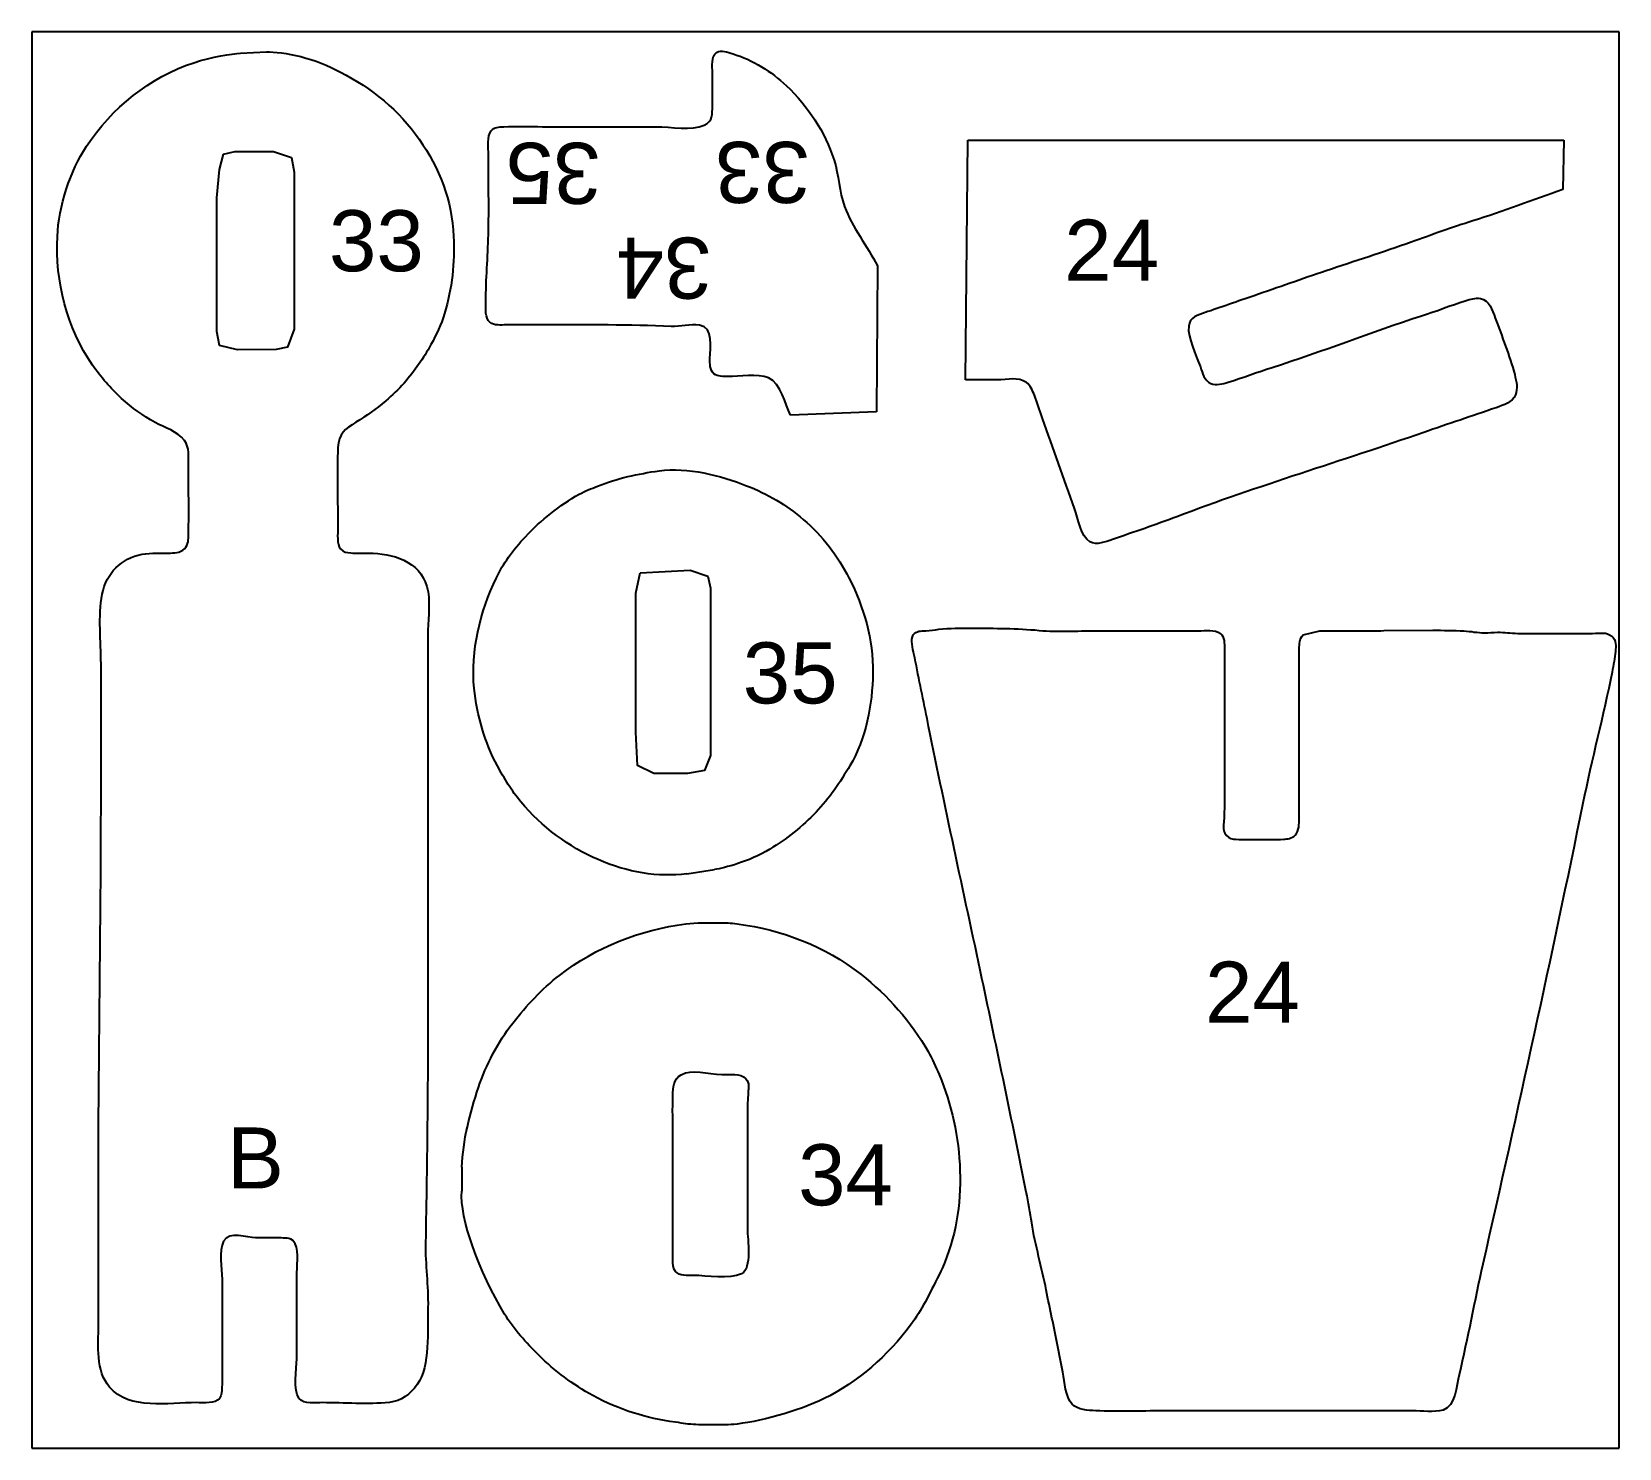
# Model space of a CAD drawing. Header units: millimetres. Extents: x 0 to 65, y 0 to 58.
import ezdxf
from ezdxf.enums import TextEntityAlignment as Align

# ---------------------------------------------------------------- set-up
doc = ezdxf.new("R2010")
doc.units = ezdxf.units.MM
doc.layers.add('Cut', color=7, linetype='Continuous', true_color=0xffffff)
doc.layers.add('Text', color=1, linetype='Continuous', true_color=0xff0000)
doc.layers.add('Stege', color=5, linetype='Continuous', lineweight=25, true_color=0x0000ff)
doc.styles.add('textstyle15', font='')
doc.styles.add('textstyle16', font='')
doc.styles.add('textstyle17', font='')
doc.styles.add('textstyle18', font='')
doc.styles.add('textstyle19', font='')
doc.styles.add('textstyle20', font='')
doc.styles.add('textstyle21', font='')
doc.styles.add('textstyle22', font='')
doc.styles.add('textstyle23', font='')
doc.styles.get('textstyle15').set_extended_font_data('Arial')
doc.styles.get('textstyle16').set_extended_font_data('Arial')
doc.styles.get('textstyle17').set_extended_font_data('Arial')
doc.styles.get('textstyle18').set_extended_font_data('Arial')
doc.styles.get('textstyle19').set_extended_font_data('Arial')
doc.styles.get('textstyle20').set_extended_font_data('Arial')
doc.styles.get('textstyle21').set_extended_font_data('Arial')
doc.styles.get('textstyle22').set_extended_font_data('Arial')
doc.styles.get('textstyle23').set_extended_font_data('Arial')

msp = doc.modelspace()

# ---------------------------------------------------------------- linework, layer by layer
at = {"layer": 'Cut'}
for p, q in [((65, 58), (0, 58)), ((0, 58), (0, 0)), ((65, 0), (65, 58)), ((38.239, 43.748), (38.325, 53.563)), ((38.325, 53.563), (62.725, 53.563)), ((62.725, 53.563), (62.695, 51.541)), ((34.635, 48.421), (34.582, 42.437)), ((34.582, 42.437), (31.065, 42.306)), ((52.063, 33.302), (52.737, 33.471)), ((0, 0), (65, 0))]:
    msp.add_line(p, q, dxfattribs=at)
for points in [[(20.912, 54.113), (25.551, 54.113)], [(2.836, 26.64), (2.836, 32.121)], [(48.837, 31.362), (48.837, 26.724)], [(51.894, 26.935), (51.894, 31.784)], [(16.224, 30.119), (16.224, 18.734)], [(29.305, 13.717), (29.305, 8.973)], [(26.248, 8.657), (26.248, 12.768)], [(2.73, 5.029), (2.73, 10.722)], [(7.79, 6.927), (7.79, 3.448)], [(10.848, 3.659), (10.848, 7.032)], [(56.532, 1.53), (54.213, 1.53), (46.307, 1.53)]]:
    msp.add_lwpolyline(points, dxfattribs=at)
for points in [[(7.854, 52.991), (8.318, 53.097), (9.899, 53.099), (10.634, 52.855), (10.742, 52.256), (10.742, 51.307), (10.742, 46.88), (10.738, 45.825), (10.477, 45.09), (10.004, 44.984), (8.423, 44.982), (7.688, 45.151), (7.58, 45.72), (7.58, 46.669), (7.58, 51.202), (7.682, 52.361)], [(24.908, 35.846), (26.953, 35.954), (27.688, 35.71), (27.794, 35.217), (27.796, 34.163), (27.796, 30.051), (27.794, 28.365), (27.552, 27.751), (26.848, 27.627), (26.11, 27.627), (25.477, 27.629), (24.802, 27.959), (24.739, 29.314), (24.739, 32.792), (24.739, 35.006)]]:
    msp.add_lwpolyline(points, close=True, dxfattribs=at)
for points in [[(28.039, 57.149), (28.24, 57.274), (28.48, 57.163), (28.713, 57.094)], [(2.241, 53.31), (3.27, 54.863), (4.837, 56.148), (6.631, 56.734)], [(6.631, 56.734), (7.358, 56.971), (8.213, 57.109), (8.553, 57.121)], [(9.606, 57.175), (10.278, 57.199), (11.675, 56.912), (12.64, 56.34)], [(27.87, 56.326), (27.87, 56.56), (27.821, 57.014), (28.039, 57.149)], [(28.713, 57.094), (29.512, 56.858), (30.294, 56.362), (30.897, 55.791)], [(12.64, 56.34), (15.193, 55.095), (17.147, 52.508), (17.274, 49.621)], [(27.869, 54.956), (27.877, 55.347), (27.869, 55.925), (27.87, 56.326)], [(30.897, 55.791), (31.788, 54.947), (32.479, 53.908), (32.851, 52.743)], [(27.538, 54.176), (27.895, 54.332), (27.864, 54.639), (27.869, 54.956)], [(18.807, 53.944), (18.938, 54.108), (19.134, 54.102), (19.332, 54.11)], [(19.332, 54.11), (19.805, 54.132), (20.423, 54.113), (20.912, 54.113)], [(25.551, 54.113), (26.185, 54.113), (27.013, 53.947), (27.538, 54.176)], [(1.048, 49.62), (1.102, 50.857), (1.568, 52.293), (2.241, 53.31)], [(18.699, 52.953), (18.699, 53.261), (18.638, 53.73), (18.807, 53.944)], [(18.697, 49.685), (18.724, 50.77), (18.699, 51.868), (18.699, 52.953)], [(32.851, 52.743), (33.049, 52.124), (33.052, 51.458), (33.281, 50.845)], [(62.695, 51.541), (61.464, 51.115), (60.251, 50.638), (59.006, 50.254)], [(33.281, 50.845), (33.599, 49.993), (34.196, 49.218), (34.635, 48.421)], [(59.006, 50.254), (58.163, 49.994), (57.309, 49.681), (56.476, 49.381)], [(2.49, 44.35), (1.417, 45.885), (0.966, 47.757), (1.048, 49.62)], [(17.274, 49.621), (17.321, 48.546), (17.211, 47.486), (16.9, 46.458)], [(18.593, 46.944), (18.591, 47.852), (18.675, 48.78), (18.697, 49.685)], [(56.476, 49.381), (55.33, 48.969), (54.155, 48.601), (52.997, 48.211)], [(52.997, 48.211), (52.01, 47.879), (51.036, 47.525), (50.045, 47.192)], [(18.762, 46.104), (18.55, 46.272), (18.594, 46.667), (18.593, 46.944)], [(50.045, 47.192), (49.413, 46.979), (48.655, 46.701), (48.043, 46.501)], [(56.897, 46.363), (57.458, 46.543), (58.139, 46.811), (58.69, 46.979)], [(58.69, 46.979), (58.919, 47.05), (59.095, 47.119), (59.316, 47.078)], [(59.316, 47.078), (59.678, 47.012), (59.803, 46.609), (59.922, 46.278)], [(16.9, 46.458), (16.763, 46.007), (16.573, 45.612), (16.346, 45.193)], [(48.043, 46.501), (47.762, 46.409), (47.408, 46.305), (47.37, 45.951)], [(50.783, 44.255), (52.834, 44.911), (54.846, 45.706), (56.897, 46.363)], [(59.922, 46.278), (60.193, 45.522), (60.515, 44.743), (60.718, 43.959)], [(19.437, 45.995), (19.192, 45.998), (18.949, 45.956), (18.762, 46.104)], [(21.018, 45.995), (20.507, 45.995), (19.941, 45.992), (19.437, 45.995)], [(26.183, 45.93), (24.47, 46.014), (22.743, 45.995), (21.018, 45.995)], [(27.337, 45.98), (26.969, 46.041), (26.553, 45.911), (26.183, 45.93)], [(27.768, 44.625), (27.768, 45.074), (27.948, 45.878), (27.337, 45.98)], [(47.37, 45.951), (47.318, 45.462), (47.677, 44.782), (47.849, 44.275)], [(16.346, 45.193), (16.034, 44.614), (15.682, 44.115), (15.244, 43.613)], [(3.679, 42.989), (3.217, 43.417), (2.844, 43.843), (2.49, 44.35)], [(27.934, 43.996), (27.748, 44.142), (27.768, 44.422), (27.768, 44.625)], [(47.849, 44.275), (47.938, 44.014), (48.01, 43.714), (48.277, 43.602)], [(48.991, 43.652), (49.595, 43.838), (50.177, 44.061), (50.783, 44.255)], [(15.244, 43.613), (15.012, 43.348), (14.756, 43.121), (14.493, 42.887)], [(28.503, 43.887), (28.304, 43.892), (28.096, 43.867), (27.934, 43.996)], [(30.166, 43.824), (29.732, 44.015), (28.966, 43.879), (28.503, 43.887)], [(31.065, 42.306), (30.863, 42.751), (30.666, 43.602), (30.166, 43.824)], [(39.504, 43.748), (39.135, 43.748), (38.585, 43.748), (38.239, 43.748)], [(40.725, 43.64), (40.37, 43.876), (40, 43.748), (39.504, 43.748)], [(41.051, 43.115), (40.979, 43.298), (40.897, 43.525), (40.725, 43.64)], [(48.277, 43.602), (48.504, 43.508), (48.76, 43.581), (48.991, 43.652)], [(60.718, 43.959), (60.789, 43.684), (60.856, 43.384), (60.75, 43.13)], [(5.049, 42.004), (4.558, 42.29), (4.103, 42.596), (3.679, 42.989)], [(41.386, 42.167), (41.275, 42.48), (41.171, 42.807), (41.051, 43.115)], [(60.75, 43.13), (60.62, 42.817), (60.27, 42.717), (59.955, 42.607)], [(14.493, 42.887), (14.11, 42.546), (13.709, 42.279), (13.272, 42.009)], [(59.955, 42.607), (58.974, 42.264), (57.986, 41.937), (57.003, 41.595)], [(6.251, 41.27), (5.967, 41.652), (5.438, 41.777), (5.049, 42.004)], [(13.272, 42.009), (12.827, 41.734), (12.561, 41.534), (12.536, 40.976)], [(42.699, 38.477), (42.261, 39.708), (41.822, 40.936), (41.386, 42.167)], [(6.42, 40.238), (6.42, 40.586), (6.468, 40.978), (6.251, 41.27)], [(12.536, 40.976), (12.492, 39.956), (12.534, 38.734), (12.534, 37.708)], [(57.003, 41.595), (53.651, 40.431), (50.201, 39.399), (46.883, 38.141)], [(6.42, 37.498), (6.435, 38.302), (6.42, 39.405), (6.42, 40.238)], [(23.158, 39.391), (23.97, 39.714), (24.825, 39.904), (25.688, 40.021)], [(25.688, 40.021), (26.861, 40.181), (28.188, 39.841), (29.272, 39.412)], [(20.216, 37.325), (20.847, 38.003), (21.613, 38.617), (22.42, 39.063)], [(22.42, 39.063), (22.66, 39.196), (22.904, 39.29), (23.158, 39.391)], [(29.272, 39.412), (30.124, 39.075), (30.897, 38.627), (31.591, 38.032)], [(43.328, 37.114), (42.945, 37.331), (42.841, 38.077), (42.699, 38.477)], [(12.534, 37.708), (12.534, 37.433), (12.48, 37.028), (12.643, 36.823)], [(31.591, 38.032), (32.362, 37.371), (33.008, 36.539), (33.462, 35.639)], [(46.883, 38.141), (46.022, 37.814), (45.128, 37.508), (44.247, 37.213)], [(6.311, 36.899), (6.434, 37.081), (6.416, 37.289), (6.42, 37.498)], [(19.52, 36.482), (19.737, 36.781), (19.963, 37.054), (20.216, 37.325)], [(44.247, 37.213), (43.957, 37.115), (43.61, 36.955), (43.328, 37.114)], [(2.885, 34.968), (3.049, 35.833), (3.659, 36.442), (4.522, 36.605)], [(4.522, 36.605), (4.885, 36.673), (5.328, 36.641), (5.682, 36.656)], [(5.682, 36.656), (5.911, 36.666), (6.163, 36.676), (6.311, 36.899)], [(12.643, 36.823), (12.752, 36.684), (12.908, 36.675), (13.063, 36.661)], [(13.063, 36.661), (13.289, 36.64), (13.561, 36.655), (13.799, 36.654)], [(13.799, 36.654), (14.754, 36.65), (15.893, 36.329), (16.178, 35.284)], [(19.024, 35.639), (19.171, 35.945), (19.322, 36.209), (19.52, 36.482)], [(16.178, 35.284), (16.338, 34.705), (16.227, 34.082), (16.224, 33.492)], [(18.116, 31.106), (17.965, 32.661), (18.354, 34.247), (19.024, 35.639)], [(33.462, 35.639), (34.085, 34.405), (34.447, 33.141), (34.438, 31.738)], [(2.836, 32.121), (2.836, 33.041), (2.714, 34.061), (2.885, 34.968)], [(16.224, 33.492), (16.218, 32.367), (16.224, 31.243), (16.224, 30.119)], [(36.123, 32.522), (36.08, 32.743), (35.968, 33.118), (36.094, 33.302)], [(36.094, 33.302), (36.219, 33.487), (36.414, 33.456), (36.609, 33.473)], [(36.609, 33.473), (36.797, 33.49), (36.962, 33.509), (37.135, 33.532)], [(37.135, 33.532), (37.567, 33.588), (38.057, 33.576), (38.506, 33.576)], [(38.506, 33.576), (39.431, 33.576), (40.333, 33.575), (41.247, 33.489)], [(41.247, 33.489), (42.021, 33.415), (42.786, 33.471), (43.566, 33.471)], [(43.566, 33.471), (43.885, 33.471), (44.201, 33.471), (44.515, 33.471)], [(44.515, 33.471), (44.905, 33.471), (45.273, 33.471), (45.674, 33.471)], [(45.674, 33.471), (46.377, 33.471), (47.08, 33.471), (47.783, 33.471)], [(47.783, 33.471), (48.047, 33.471), (48.447, 33.537), (48.668, 33.362)], [(48.668, 33.362), (48.851, 33.217), (48.832, 32.942), (48.836, 32.733)], [(51.896, 32.733), (51.904, 32.922), (51.9, 33.139), (52.063, 33.302)], [(52.737, 33.471), (53.275, 33.481), (53.88, 33.471), (54.424, 33.471)], [(54.424, 33.471), (54.735, 33.471), (55.047, 33.474), (55.361, 33.478)], [(57.363, 33.495), (57.791, 33.493), (58.218, 33.485), (58.64, 33.467)], [(58.64, 33.467), (58.937, 33.454), (59.197, 33.388), (59.484, 33.384)], [(59.484, 33.384), (59.668, 33.381), (59.827, 33.411), (60.011, 33.411)], [(60.011, 33.411), (60.343, 33.41), (60.515, 33.37), (60.854, 33.366)], [(60.854, 33.366), (61.18, 33.362), (61.403, 33.366), (61.698, 33.366)], [(61.698, 33.366), (62.336, 33.366), (63.24, 33.367), (63.911, 33.366)], [(63.911, 33.366), (64.231, 33.364), (64.468, 33.434), (64.691, 33.257)], [(64.691, 33.257), (64.898, 33.093), (64.857, 32.824), (64.842, 32.628)], [(36.656, 29.887), (36.483, 30.748), (36.293, 31.663), (36.123, 32.522)], [(48.836, 32.733), (48.845, 32.278), (48.837, 31.818), (48.837, 31.362)], [(51.894, 31.784), (51.894, 32.086), (51.883, 32.445), (51.896, 32.733)], [(64.842, 32.628), (64.821, 32.364), (64.762, 32.058), (64.707, 31.784)], [(34.438, 31.738), (34.428, 30.458), (34.146, 29.046), (33.496, 27.943)], [(64.707, 31.784), (64.348, 29.988), (63.876, 28.203), (63.511, 26.408)], [(19.066, 27.943), (18.561, 28.878), (18.219, 30.039), (18.116, 31.106)], [(38.905, 19.24), (38.154, 22.771), (37.364, 26.347), (36.656, 29.887)], [(20.03, 26.467), (19.652, 26.921), (19.345, 27.424), (19.066, 27.943)], [(33.496, 27.943), (33.104, 27.275), (32.658, 26.612), (32.114, 26.046)], [(48.837, 26.724), (48.837, 26.386), (48.833, 25.995), (48.809, 25.67)], [(51.893, 25.776), (51.9, 26.113), (51.894, 26.577), (51.894, 26.935)], [(2.73, 10.722), (2.73, 16.033), (2.836, 21.328), (2.836, 26.64)], [(26.824, 23.525), (24.47, 23.196), (21.742, 24.412), (20.03, 26.467)], [(32.114, 26.046), (31.563, 25.471), (30.905, 24.936), (30.221, 24.53)], [(63.511, 26.408), (62.229, 20.111), (60.832, 13.808), (59.415, 7.538)], [(48.809, 25.67), (48.798, 25.529), (48.764, 25.333), (48.849, 25.188)], [(51.725, 25.101), (51.911, 25.288), (51.889, 25.572), (51.893, 25.776)], [(48.849, 25.188), (49.034, 24.876), (49.32, 24.937), (49.68, 24.932)], [(49.68, 24.932), (50.009, 24.928), (50.975, 24.913), (51.261, 24.939)], [(51.261, 24.939), (51.428, 24.953), (51.58, 24.958), (51.725, 25.101)], [(30.221, 24.53), (29.313, 23.992), (28.399, 23.772), (27.954, 23.693)], [(21.61, 19.364), (23.115, 20.532), (24.91, 21.224), (26.775, 21.473)], [(26.775, 21.473), (27.229, 21.533), (27.672, 21.52), (28.146, 21.517)], [(28.146, 21.517), (28.414, 21.516), (28.614, 21.509), (28.884, 21.473)], [(28.884, 21.473), (30.739, 21.226), (32.461, 20.569), (33.944, 19.408)], [(19.693, 17.406), (20.265, 18.133), (20.88, 18.798), (21.61, 19.364)], [(33.944, 19.408), (35.06, 18.533), (36.006, 17.461), (36.698, 16.247)], [(40.72, 10.49), (40.136, 13.408), (39.525, 16.327), (38.905, 19.24)], [(16.224, 18.734), (16.224, 15.288), (16.19, 11.841), (16.124, 8.403)], [(18.291, 14.771), (18.603, 15.699), (19.085, 16.634), (19.693, 17.406)], [(36.698, 16.247), (36.873, 15.94), (37.011, 15.625), (37.15, 15.298)], [(26.25, 14.455), (26.26, 14.764), (26.267, 15.106), (26.589, 15.294)], [(26.589, 15.294), (27.026, 15.548), (27.671, 15.312), (28.251, 15.3)], [(28.251, 15.3), (28.579, 15.294), (29.014, 15.369), (29.238, 15.13)], [(29.238, 15.13), (29.397, 14.958), (29.347, 14.748), (29.334, 14.56)], [(37.15, 15.298), (38.17, 12.915), (38.37, 9.803), (37.284, 7.392)], [(17.608, 11.503), (17.655, 12.598), (17.943, 13.738), (18.291, 14.771)], [(26.248, 12.768), (26.248, 13.296), (26.233, 13.94), (26.25, 14.455)], [(29.334, 14.56), (29.314, 14.301), (29.305, 13.991), (29.305, 13.717)], [(19.361, 5.494), (18.316, 7.24), (17.52, 9.409), (17.607, 10.529)], [(40.945, 9.225), (40.879, 9.652), (40.806, 10.058), (40.72, 10.49)], [(41.535, 6.484), (41.364, 7.394), (41.084, 8.311), (40.945, 9.225)], [(7.854, 8.474), (7.655, 8.071), (7.79, 7.372), (7.79, 6.927)], [(9.161, 8.614), (8.835, 8.618), (8.073, 8.916), (7.854, 8.474)], [(10.215, 8.611), (9.979, 8.622), (9.433, 8.611), (9.161, 8.614)], [(10.784, 8.369), (10.658, 8.626), (10.419, 8.602), (10.215, 8.611)], [(26.25, 7.708), (26.238, 7.994), (26.248, 8.357), (26.248, 8.657)], [(29.305, 8.973), (29.305, 8.553), (29.5, 7.356), (29.061, 7.139)], [(10.848, 7.032), (10.848, 7.416), (10.955, 8.022), (10.784, 8.369)], [(16.124, 8.403), (16.107, 7.53), (16.244, 6.649), (16.223, 5.767)], [(26.357, 7.244), (26.247, 7.382), (26.257, 7.552), (26.25, 7.708)], [(27.091, 7.076), (26.85, 7.078), (26.515, 7.044), (26.357, 7.244)], [(37.284, 7.392), (37.106, 6.995), (36.91, 6.624), (36.71, 6.232)], [(59.415, 7.538), (59.075, 6.032), (58.798, 4.508), (58.442, 3.005)], [(29.061, 7.139), (28.58, 6.903), (27.623, 7.073), (27.091, 7.076)], [(36.71, 6.232), (36.541, 5.899), (36.364, 5.587), (36.153, 5.283)], [(41.773, 5.325), (41.69, 5.726), (41.612, 6.079), (41.535, 6.484)], [(16.223, 5.767), (16.2, 4.837), (16.324, 3.378), (15.779, 2.609)], [(20.766, 3.808), (20.249, 4.323), (19.74, 4.862), (19.361, 5.494)], [(36.153, 5.283), (35.267, 4.007), (34.058, 2.898), (32.679, 2.153)], [(42.216, 3.111), (42.069, 3.847), (41.925, 4.59), (41.773, 5.325)], [(3.182, 2.504), (2.617, 3.173), (2.73, 4.21), (2.73, 5.029)], [(7.79, 3.448), (7.79, 3.147), (7.801, 2.785), (7.788, 2.5)], [(10.956, 2.036), (10.684, 2.379), (10.848, 3.239), (10.848, 3.659)], [(22.98, 2.154), (22.161, 2.604), (21.415, 3.161), (20.766, 3.808)], [(15.779, 2.609), (15.498, 2.213), (15.135, 1.931), (14.643, 1.878)], [(42.602, 1.803), (42.314, 2.114), (42.298, 2.704), (42.216, 3.111)], [(58.442, 3.005), (58.337, 2.564), (58.295, 1.707), (57.786, 1.563)], [(6.736, 1.867), (5.617, 1.866), (3.99, 1.546), (3.182, 2.504)], [(7.682, 2.036), (7.507, 1.814), (7.046, 1.867), (6.736, 1.867)], [(7.788, 2.5), (7.782, 2.343), (7.792, 2.174), (7.682, 2.036)], [(11.902, 1.867), (11.623, 1.867), (11.151, 1.79), (10.956, 2.036)], [(26.354, 1.067), (25.171, 1.23), (24.034, 1.574), (22.98, 2.154)], [(32.679, 2.153), (31.611, 1.578), (30.007, 1.13), (28.884, 0.992)], [(14.643, 1.878), (13.75, 1.783), (12.801, 1.866), (11.902, 1.867)], [(43.566, 1.534), (43.257, 1.548), (42.821, 1.566), (42.602, 1.803)], [(46.307, 1.53), (45.396, 1.53), (44.476, 1.494), (43.566, 1.534)], [(57.786, 1.563), (57.403, 1.455), (56.93, 1.53), (56.532, 1.53)], [(27.197, 0.966), (26.88, 0.979), (26.699, 1.019), (26.354, 1.067)], [(27.935, 0.961), (27.675, 0.961), (27.46, 0.953), (27.197, 0.966)], [(28.884, 0.992), (28.513, 0.945), (28.303, 0.961), (27.935, 0.961)]]:
    msp.add_open_spline(points, degree=3, dxfattribs=at)
at = {"layer": 'Stege'}
for p, q in [((8.553, 57.121), (9.606, 57.175)), ((55.361, 33.478), (57.363, 33.495)), ((26.824, 23.525), (27.954, 23.693)), ((17.608, 11.503), (17.607, 10.529))]:
    msp.add_line(p, q, dxfattribs=at)

# ---------------------------------------------------------------- texts
at = {"layer": 'Text'}
for s, style, p in [('35', 'textstyle21', (21.357, 52.203)), ('33', 'textstyle23', (29.92, 52.24)), ('34', 'textstyle22', (25.891, 48.321))]:
    msp.add_text(s, height=2.5, rotation=180, dxfattribs=dict(at, style=style)).set_placement(p, align=Align.MIDDLE_CENTER)
for s, style, p in [('33', 'textstyle18', (14.111, 49.442)), ('24', 'textstyle17', (44.215, 49.056)), ('35', 'textstyle15', (31.052, 31.747)), ('24', 'textstyle16', (49.982, 18.674)), ('B', 'textstyle19', (9.161, 11.886)), ('34', 'textstyle20', (33.32, 11.196))]:
    msp.add_text(s, height=2.5, dxfattribs=dict(at, style=style)).set_placement(p, align=Align.MIDDLE_CENTER)

doc.saveas('drawing.dxf')
